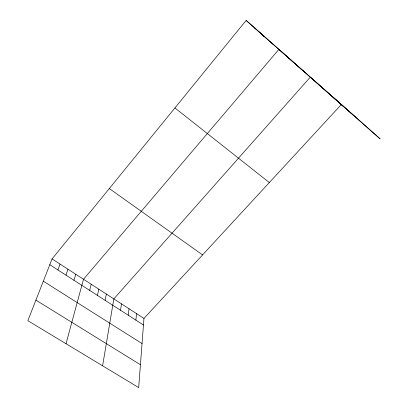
<?xml version="1.0" encoding="UTF-8"?>
<svg xmlns="http://www.w3.org/2000/svg" width="408" height="408" viewBox="0 0 408 408"><rect width="100%" height="100%" fill="white"/><g stroke="black" fill="none" stroke-linecap="round" stroke-linejoin="round"><path stroke-width="0.61" d="M258.279 31.222L380.154 138.914L341.363 104.504L143.958 318.424L138.689 387.6L27.846 320.673L52.076 258.907L246.146 20.4L355.174 116.759M135.889 320.137L136.527 313.609M128.25 315.221L129.03 308.754M120.544 310.264L121.462 303.853M102.602 365.808L113.827 298.906L310.335 77.097L342.868 105.983M105.142 300.349L106.35 294.061M97.451 295.402L98.802 289.175M89.689 290.404L91.193 284.243M66.03 343.73L83.507 279.266L278.919 49.348L304.745 72.313M73.95 280.281L75.761 274.247M65.974 275.145L67.937 269.183M57.921 269.963L60.042 264.068M35.914 300.11L140.434 364.732M43.33 281.204L142.045 343.567M49.791 264.731L143.458 325.008M52.076 258.907L143.958 318.424M109.319 188.557L202.567 254.908M174.915 107.942L269.336 182.56M333.729 97.762L337.171 100.817M302.603 70.268L305.444 72.792M286.895 56.396L289.425 58.645M294.79 63.367L297.478 65.754M270.856 42.228L273.059 44.186M262.711 35.032L264.741 36.837M254.475 27.754L256.331 29.407M246.146 20.4L264.562 36.822"/></g></svg>
